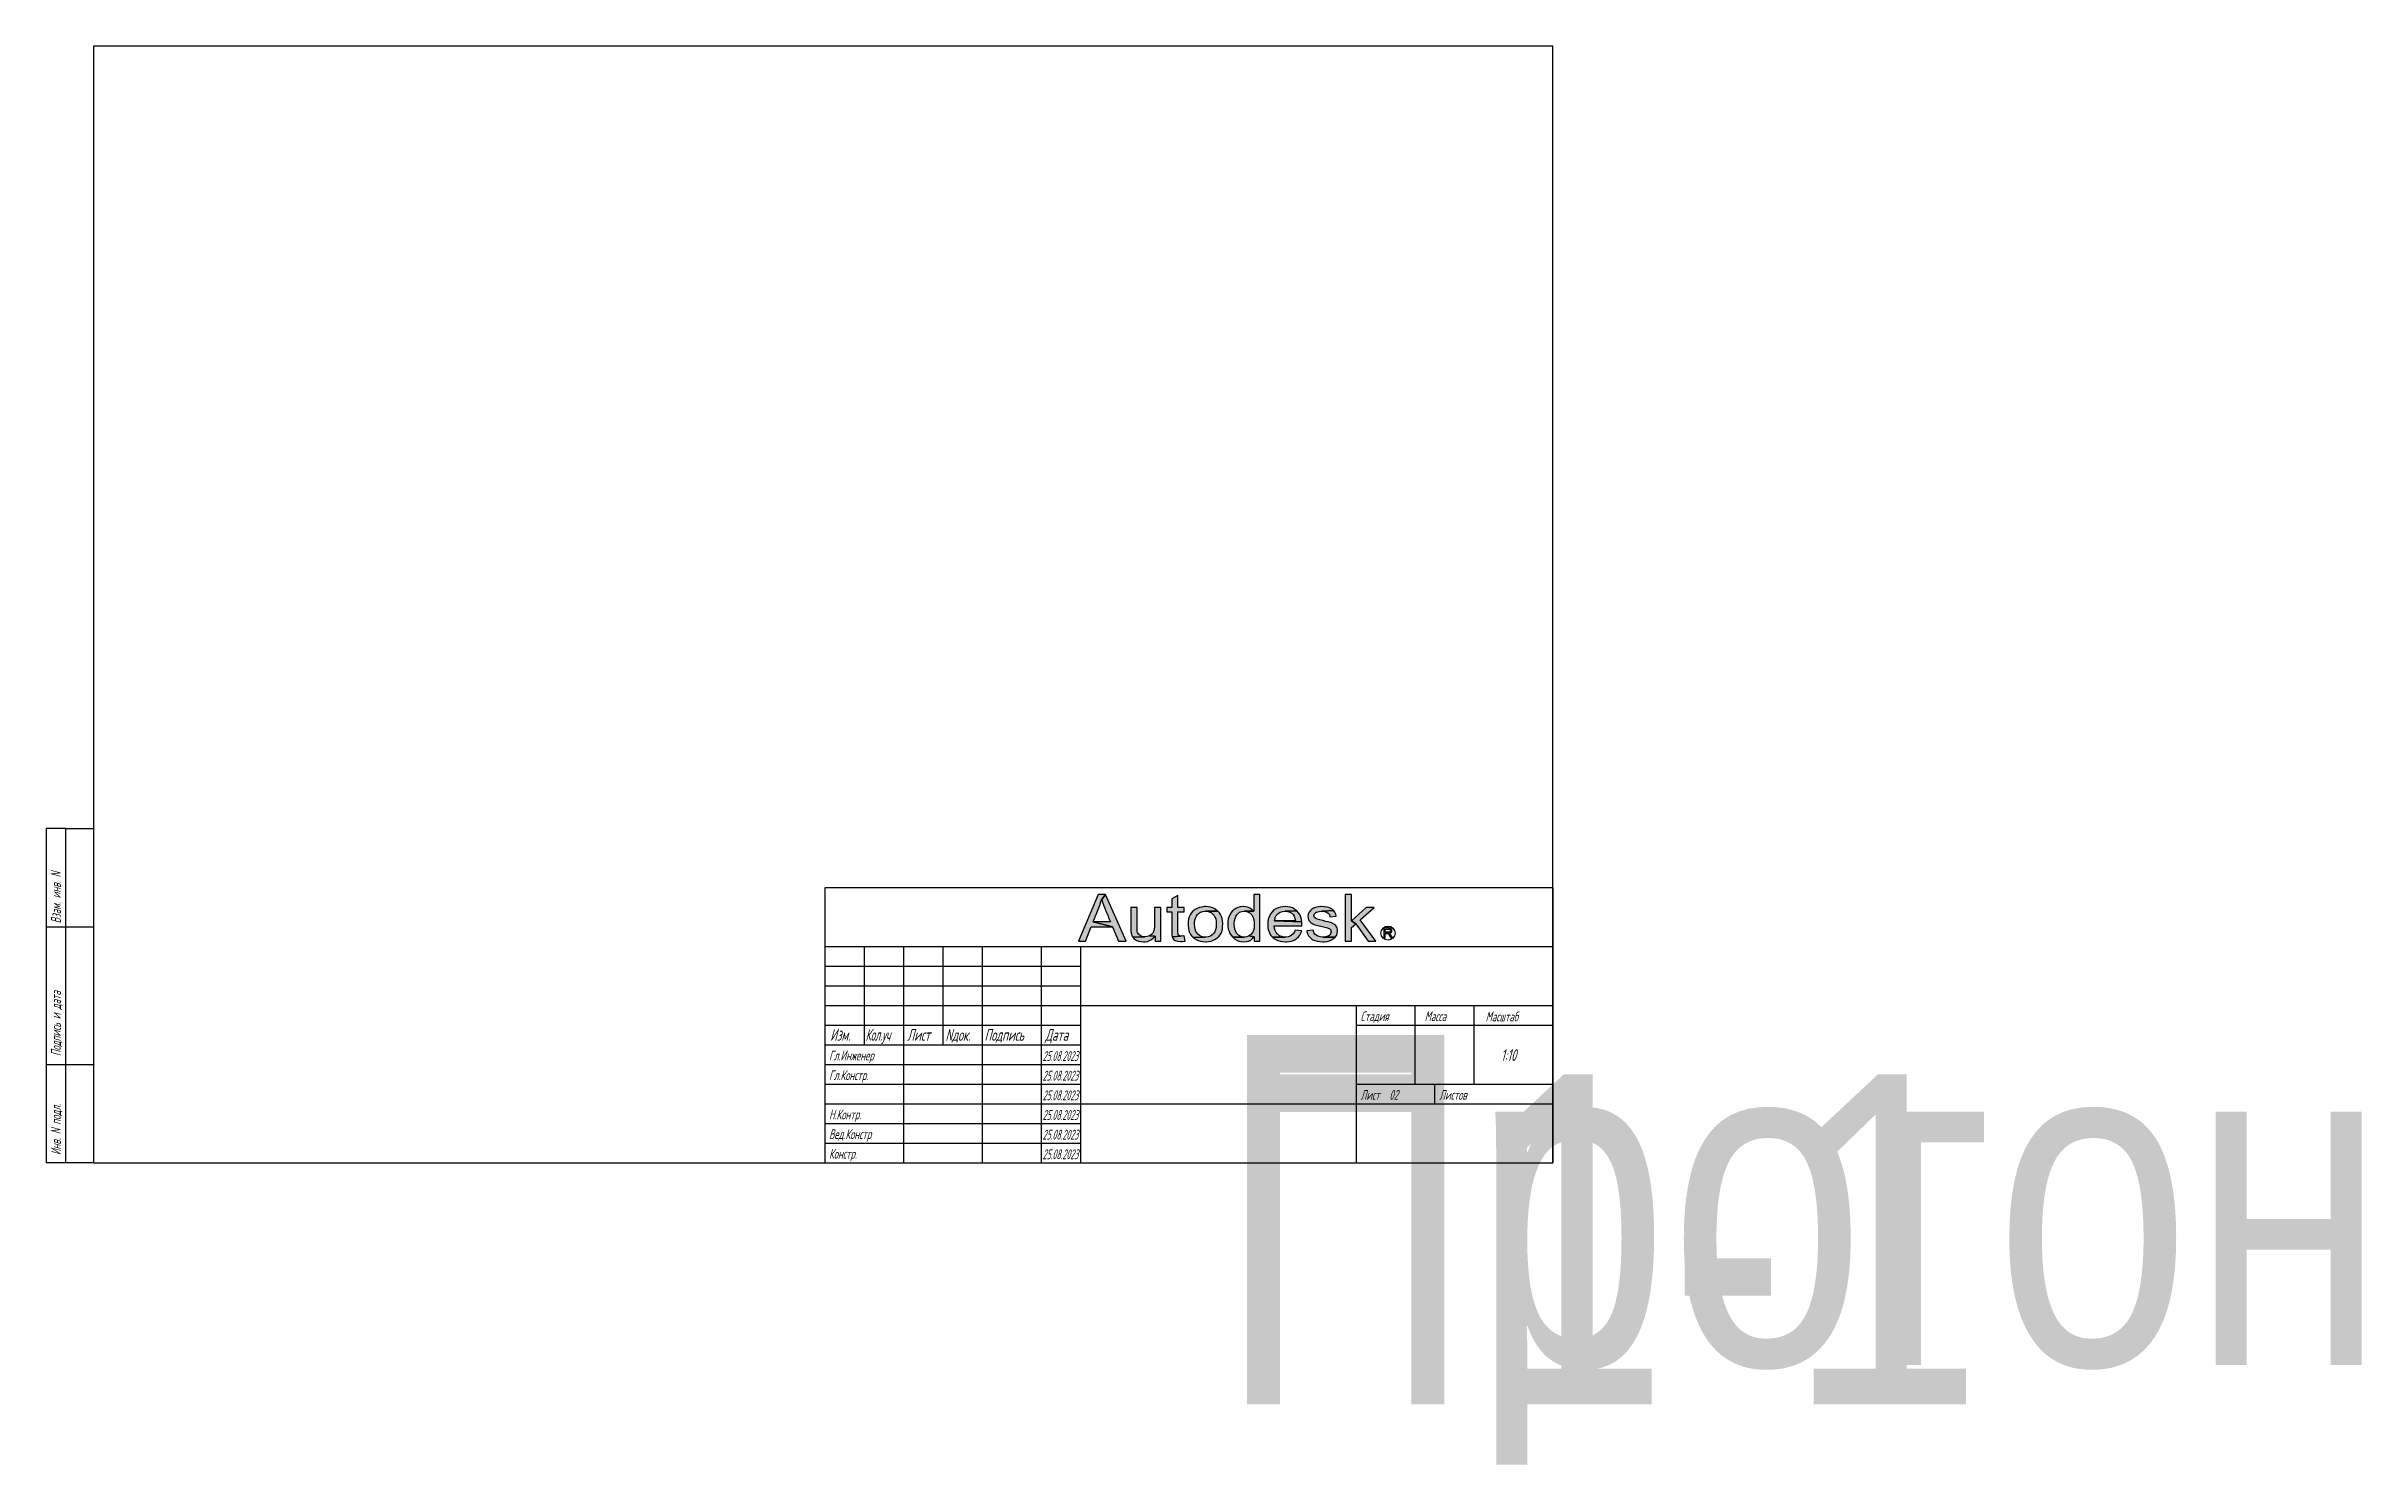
# Paper-space layout 'A3 Advance Steel' of a CAD drawing. Extents: x 0 to 589, y -77 to 284.
import ezdxf
from ezdxf.enums import TextEntityAlignment as Align

# ---------------------------------------------------------------- set-up
doc = ezdxf.new("R2018")
doc.units = 0
doc.layers.get('0').update_dxf_attribs({"linetype": 'CONTINUOUS'})
for name, color, linetype in [('1', 7, 'CONTINUOUS'), ('AUTODESK_LOGO', 7, 'CONTINUOUS'), ('Standard', 7, 'CONTINUOUS')]:
    doc.layers.add(name, color=color, linetype=linetype)
doc.styles.add('RUS_Standart', font='gost2304.shx', dxfattribs={"width": 0.8, "oblique": 15, "height": 2.5})
doc.styles.get("Standard").update_dxf_attribs({"font": 'txt.shx', "height": 2.5})

# ---------------------------------------------------------------- blocks, each defined once
blk = doc.blocks.new('Autodesk Logo')
at = {"layer": 'AUTODESK_LOGO'}
h = blk.add_hatch(color=256, dxfattribs=at)
h.dxf.hatch_style = 1
h.paths.add_polyline_path([(13.7, 23.6), (10, 23.6), (0, 0), (3.6, 0), (6.5, 7.2), (17.3, 7.2), (7.5, 9.7), (10.4, 16.8), (10.7, 17.7), (11.1, 18.8), (11.4, 20), (11.7, 21.2), (11.8, 21.2)])
h.paths.add_polyline_path([(13.7, 23.6), (11.8, 21.2), (12, 20.5), (12.4, 19.3), (12.7, 18.4), (12.8, 18.1), (13.1, 17.5), (13.4, 16.7), (13.8, 15.7), (14.3, 14.5), (14.9, 13.1), (15.5, 11.5), (16.3, 9.7), (7.5, 9.7), (17.3, 7.2), (20.4, 0), (24.3, 0)])
h.paths.add_polyline_path([(29.8, 17.1), (26.6, 17.1), (26.6, 6.5), (26.6, 6.1), (26.7, 4.8), (26.9, 3.7), (27.2, 2.7), (27.6, 2), (33.7, 2.1), (32.4, 2.3), (31.3, 2.8), (30.6, 3.4), (30.1, 4.4), (29.9, 5), (29.8, 6.2), (29.8, 7.6)])
h.paths.add_polyline_path([(41.9, 17.1), (38.7, 17.1), (38.7, 8), (38.7, 7.3), (38.5, 5.9), (38.2, 4.8), (37.7, 3.9), (37.1, 3.3), (36.1, 2.7), (39, 2.5), (39, 0), (41.9, 0)])
h.paths.add_polyline_path([(36.1, 2.7), (34.9, 2.3), (33.7, 2.1), (27.6, 2), (28.3, 1.1), (29.4, 0.4), (30.5, 0), (31.8, -0.3), (33.1, -0.4), (33.9, -0.4), (35.1, -0.2), (36.2, 0.2), (37.2, 0.8), (38.1, 1.6), (39, 2.5), (39, 2.5)])
h.paths.add_polyline_path([(138.8, 23.6), (135.6, 23.6), (135.6, 0), (138.8, 0), (138.8, 6.8), (141, 8.8), (138.8, 10.2)])
h.paths.add_polyline_path([(150.4, 17.1), (146.3, 17.1), (138.8, 10.2), (141, 8.8), (147.3, 0), (151.2, 0), (143.3, 10.8)])
h.paths.add_polyline_path([(123.6, 17.5), (123.2, 17.5), (121.9, 17.4), (120.6, 17.1), (119.5, 16.7), (118.5, 16.1), (118, 15.6), (117.3, 14.7), (116.8, 13.7), (116.7, 12.6), (116.8, 11.6), (117.2, 10.5), (118, 9.6), (118.3, 9.3), (119.1, 8.8), (120.2, 8.3), (121.6, 7.9), (123.2, 7.5), (124.6, 7.2), (125.9, 6.9), (126.7, 6.7), (126.9, 6.6), (128, 6), (128.1, 5.8), (128.5, 4.7), (128.2, 3.7), (127.4, 2.8), (126.8, 2.4), (125.6, 2.1), (124.2, 2), (130.5, 1.9), (131.2, 2.8), (131.6, 3.9), (131.8, 5), (131.7, 5.6), (131.5, 6.8), (130.9, 7.7), (130.8, 7.9), (129.8, 8.6), (128.6, 9.2), (128.1, 9.4), (127, 9.7), (125.7, 10), (124.2, 10.4), (122.7, 10.8), (121.5, 11.1), (120.7, 11.5), (120.1, 11.9), (119.7, 12.9), (120, 13.8), (120.9, 14.6), (121.2, 14.7), (122.4, 15), (123.8, 15.1), (129.7, 15.6), (128.8, 16.3), (128.6, 16.4), (127.6, 16.9), (126.4, 17.2), (125.1, 17.4)])
h.paths.add_polyline_path([(129.7, 15.6), (123.8, 15.1), (124.4, 15.1), (125.7, 14.9), (126.7, 14.4), (126.8, 14.3), (127.6, 13.5), (127.9, 12.3), (131.1, 12.7), (130.9, 13.6), (130.4, 14.6)], flags=17)
h.paths.add_polyline_path([(119.3, 5.5), (116.1, 5.1), (116.2, 4.9), (116.5, 3.6), (117, 2.6), (117.8, 1.7), (118.6, 1), (119.2, 0.6), (120.2, 0.2), (121.4, -0.1), (122.7, -0.3), (124.2, -0.4), (125.1, -0.4), (126.5, -0.2), (127.7, 0.1), (128.7, 0.6), (129.7, 1.2), (130.5, 1.9), (124.2, 2), (123, 2.1), (121.8, 2.4), (120.8, 2.9), (120.2, 3.4), (119.6, 4.3)])
h.paths.add_polyline_path([(105.1, 17.5), (103.9, 17.4), (102.7, 17.2), (101.5, 16.9), (100.4, 16.4), (99.4, 15.8), (98.6, 15), (98.5, 14.9), (97.8, 14), (97.3, 13.1), (96.8, 12), (96.5, 10.9), (96.3, 9.7), (96.3, 8.4), (96.3, 8.4), (96.3, 7), (96.5, 5.8), (96.9, 4.7), (97.3, 3.7), (97.9, 2.8), (98.7, 2), (105.3, 2), (104.6, 2), (103.4, 2.3), (102.3, 2.7), (101.3, 3.5), (101.2, 3.5), (100.6, 4.4), (100.1, 5.4), (99.7, 6.5), (99.5, 7.8), (113.6, 7.8), (113.6, 8.4), (113.5, 9.7), (99.7, 10.2), (99.8, 10.7), (100.1, 11.9), (100.6, 12.9), (101.4, 13.8), (101.6, 14), (102.6, 14.6), (103.8, 15), (105.1, 15.1), (111, 15.4), (110.1, 16.1), (109.1, 16.7), (108.8, 16.8), (107.6, 17.2), (106.4, 17.4)])
h.paths.add_polyline_path([(111, 15.4), (105.1, 15.1), (106.3, 15), (107.4, 14.6), (108.6, 14), (109.1, 13.5), (109.7, 12.6), (110.1, 11.5), (110.3, 10.2), (99.7, 10.2), (113.5, 9.7), (113.4, 11), (113.1, 12.1), (112.7, 13.1), (112.3, 13.9), (111.9, 14.4)], flags=17)
h.paths.add_polyline_path([(110.2, 5.5), (109.8, 4.6), (109.2, 3.6), (108.3, 2.9), (107.7, 2.5), (106.6, 2.1), (105.3, 2), (98.7, 2), (99.4, 1.3), (100.3, 0.7), (101.4, 0.2), (102.6, -0.1), (103.9, -0.3), (105.3, -0.4), (105.9, -0.4), (107.2, -0.3), (108.4, 0), (109.6, 0.5), (110.6, 1), (110.9, 1.2), (111.8, 2), (112.5, 2.9), (113.1, 4), (113.5, 5.1)])
h.paths.add_polyline_path([(92.3, 23.6), (89.1, 23.6), (89.1, 15.1), (89, 15.1), (84.3, 15.1), (85.1, 15.1), (86.3, 14.7), (87.3, 14.1), (88.1, 13.3), (88.3, 12.9), (88.8, 11.9), (89.1, 10.8), (89.3, 9.6), (89.4, 8.3), (89.4, 7.8), (89.3, 6.5), (89, 5.3), (88.5, 4.3), (87.9, 3.5), (87.7, 3.3), (86.7, 2.6), (89.3, 2.2), (89.3, 0), (92.3, 0)])
h.paths.add_polyline_path([(83.9, 17.5), (83.6, 17.5), (82.3, 17.4), (81.1, 17.1), (80, 16.6), (79, 15.9), (78.2, 15.1), (78.1, 15.1), (77.5, 14.2), (76.9, 13.3), (76.5, 12.2), (76.2, 11.1), (76, 9.9), (76, 8.5), (76, 7.3), (76.2, 6.1), (76.6, 5), (77, 3.9), (77.6, 3), (78.3, 2.1), (78.5, 1.9), (84.4, 2), (84.2, 2), (83, 2.2), (81.8, 2.7), (81.4, 3), (80.6, 3.9), (79.9, 5), (79.9, 5.1), (79.5, 6.1), (79.3, 7.2), (79.2, 8.5), (79.2, 8.9), (79.4, 10.2), (79.6, 11.4), (80, 12.4), (80.5, 13.3), (81, 13.8), (81.9, 14.6), (83, 15), (84.3, 15.1), (89, 15.1), (88.4, 15.9), (87.5, 16.6), (86.4, 17.1), (85.3, 17.4)])
h.paths.add_polyline_path([(86.7, 2.6), (85.6, 2.1), (84.4, 2), (78.5, 1.9), (79.5, 1), (80.5, 0.4), (81.6, 0), (82.8, -0.3), (84.1, -0.4), (84.1, -0.4), (85.4, -0.3), (86.6, 0), (87.6, 0.5), (88.5, 1.2), (89.2, 2.2), (89.3, 2.2)])
h.paths.add_polyline_path([(64.6, 17.5), (64, 17.5), (62.7, 17.3), (61.5, 17), (60.3, 16.6), (59.3, 16), (58.3, 15.3), (58, 15), (57.3, 14.2), (56.8, 13.3), (56.3, 12.3), (56, 11.2), (55.8, 9.9), (55.8, 8.5), (55.8, 7.9), (55.9, 6.5), (56.1, 5.3), (56.5, 4.3), (57, 3.3), (57.6, 2.5), (58.4, 1.7), (64.6, 2), (63.8, 2), (62.6, 2.3), (61.6, 2.8), (60.6, 3.6), (60.3, 4), (59.7, 4.9), (59.3, 6), (59.1, 7.2), (59, 8.5), (59, 9.3), (59.2, 10.6), (59.5, 11.7), (60, 12.7), (60.6, 13.5), (61.1, 14), (62.1, 14.6), (63.3, 15), (64.6, 15.1), (70.9, 15.2), (70.4, 15.6), (69.4, 16.3), (68.3, 16.8), (67.2, 17.2), (65.9, 17.4)])
h.paths.add_polyline_path([(70.9, 15.2), (64.6, 15.1), (65.3, 15.1), (66.5, 14.8), (67.6, 14.3), (68.5, 13.5), (68.9, 13.1), (69.4, 12.2), (69.8, 11.2), (70.1, 10), (70.1, 8.7), (70.1, 8.2), (70, 6.9), (69.7, 5.7), (69.3, 4.7), (68.7, 3.8), (68, 3.1), (67.1, 2.5), (65.9, 2.1), (64.6, 2), (58.4, 1.7), (58.7, 1.5), (59.8, 0.8), (60.9, 0.3), (62, -0.1), (63.3, -0.3), (64.6, -0.4), (64.9, -0.4), (66.2, -0.3), (67.4, 0), (68.5, 0.4), (69.6, 1), (70.7, 1.7), (71.3, 2.2), (71.9, 3), (72.5, 3.9), (72.9, 4.9), (73.2, 6.1), (73.3, 7.4), (73.4, 8.8), (73.4, 8.9), (73.3, 10.2), (73.1, 11.4), (72.8, 12.5), (72.3, 13.5), (71.7, 14.4)])
h.paths.add_polyline_path([(50.5, 23.1), (47.4, 21.4), (47.4, 17.1), (45, 17.1), (45, 14.9), (47.4, 14.9), (47.4, 5), (47.4, 4.4), (47.4, 3.1), (47.6, 2.1), (52.3, 2.5), (51.7, 2.5), (50.8, 3), (50.7, 3.5), (50.5, 4.9), (50.5, 14.9), (53.7, 14.9), (53.7, 17.1), (50.5, 17.1)])
h.paths.add_polyline_path([(53.7, 2.6), (53.6, 2.6), (52.3, 2.5), (47.6, 2.1), (47.9, 1.3), (48.7, 0.5), (49.2, 0.2), (50.3, -0.1), (51.8, -0.2), (52.8, -0.2), (54.2, 0)])
h.paths.add_polyline_path([(157.5, 6.7), (155.3, 6.7), (155.3, 1.6), (155.9, 1.6), (155.9, 3.9), (156.7, 3.9), (157.9, 3.9), (158.3, 4), (158.7, 4.2), (159, 4.4), (155.9, 4.5), (155.9, 6.1), (157.6, 6.1), (158.9, 6.3), (158.6, 6.6), (158.4, 6.6), (158, 6.7)])
h.paths.add_polyline_path([(158.9, 6.3), (157.6, 6.1), (157.6, 6.1), (158.1, 6.1), (158.4, 5.9), (158.5, 5.7), (158.7, 5.3), (158.6, 5.3), (158.5, 4.8), (158.5, 4.8), (158.1, 4.5), (157.9, 4.5), (157.4, 4.5), (155.9, 4.5), (159, 4.4), (159.1, 4.5), (159.3, 4.9), (159.3, 5.3), (159.3, 5.7), (159.1, 6.1)])
h.paths.add_polyline_path([(157.9, 3.9), (156.7, 3.9), (157.1, 3.8), (157.4, 3.7), (157.4, 3.7), (157.8, 3.4), (158, 3.1), (158.2, 2.7), (158.9, 1.6), (159.8, 1.6), (158.9, 3), (158.9, 3), (158.6, 3.4), (158.3, 3.7), (158.3, 3.7)])
for points in [[(13.7, 23.6), (10, 23.6), (0, 0), (3.6, 0), (6.5, 7.2), (17.3, 7.2), (7.5, 9.7), (10.4, 16.8), (10.7, 17.7), (11.1, 18.8), (11.4, 20), (11.7, 21.2), (11.8, 21.2)], [(13.7, 23.6), (11.8, 21.2), (12, 20.5), (12.4, 19.3), (12.7, 18.4), (12.8, 18.1), (13.1, 17.5), (13.4, 16.7), (13.8, 15.7), (14.3, 14.5), (14.9, 13.1), (15.5, 11.5), (16.3, 9.7), (7.5, 9.7), (17.3, 7.2), (20.4, 0), (24.3, 0)], [(92.3, 23.6), (89.1, 23.6), (89.1, 15.1), (89, 15.1), (84.3, 15.1), (85.1, 15.1), (86.3, 14.7), (87.3, 14.1), (88.1, 13.3), (88.3, 12.9), (88.8, 11.9), (89.1, 10.8), (89.3, 9.6), (89.4, 8.3), (89.4, 7.8), (89.3, 6.5), (89, 5.3), (88.5, 4.3), (87.9, 3.5), (87.7, 3.3), (86.7, 2.6), (89.3, 2.2), (89.3, 0), (92.3, 0)], [(138.8, 23.6), (135.6, 23.6), (135.6, 0), (138.8, 0), (138.8, 6.8), (141, 8.8), (138.8, 10.2)], [(29.8, 17.1), (26.6, 17.1), (26.6, 6.5), (26.6, 6.1), (26.7, 4.8), (26.9, 3.7), (27.2, 2.7), (27.6, 2), (33.7, 2.1), (32.4, 2.3), (31.3, 2.8), (30.6, 3.4), (30.1, 4.4), (29.9, 5), (29.8, 6.2), (29.8, 7.6)], [(41.9, 17.1), (38.7, 17.1), (38.7, 8), (38.7, 7.3), (38.5, 5.9), (38.2, 4.8), (37.7, 3.9), (37.1, 3.3), (36.1, 2.7), (39, 2.5), (39, 0), (41.9, 0)], [(50.5, 23.1), (47.4, 21.4), (47.4, 17.1), (45, 17.1), (45, 14.9), (47.4, 14.9), (47.4, 5), (47.4, 4.4), (47.4, 3.1), (47.6, 2.1), (52.3, 2.5), (51.7, 2.5), (50.8, 3), (50.7, 3.5), (50.5, 4.9), (50.5, 14.9), (53.7, 14.9), (53.7, 17.1), (50.5, 17.1)], [(64.6, 17.5), (64, 17.5), (62.7, 17.3), (61.5, 17), (60.3, 16.6), (59.3, 16), (58.3, 15.3), (58, 15), (57.3, 14.2), (56.8, 13.3), (56.3, 12.3), (56, 11.2), (55.8, 9.9), (55.8, 8.5), (55.8, 7.9), (55.9, 6.5), (56.1, 5.3), (56.5, 4.3), (57, 3.3), (57.6, 2.5), (58.4, 1.7), (64.6, 2), (63.8, 2), (62.6, 2.3), (61.6, 2.8), (60.6, 3.6), (60.3, 4), (59.7, 4.9), (59.3, 6), (59.1, 7.2), (59, 8.5), (59, 9.3), (59.2, 10.6), (59.5, 11.7), (60, 12.7), (60.6, 13.5), (61.1, 14), (62.1, 14.6), (63.3, 15), (64.6, 15.1), (70.9, 15.2), (70.4, 15.6), (69.4, 16.3), (68.3, 16.8), (67.2, 17.2), (65.9, 17.4)], [(70.9, 15.2), (64.6, 15.1), (65.3, 15.1), (66.5, 14.8), (67.6, 14.3), (68.5, 13.5), (68.9, 13.1), (69.4, 12.2), (69.8, 11.2), (70.1, 10), (70.1, 8.7), (70.1, 8.2), (70, 6.9), (69.7, 5.7), (69.3, 4.7), (68.7, 3.8), (68, 3.1), (67.1, 2.5), (65.9, 2.1), (64.6, 2), (58.4, 1.7), (58.7, 1.5), (59.8, 0.8), (60.9, 0.3), (62, -0.1), (63.3, -0.3), (64.6, -0.4), (64.9, -0.4), (66.2, -0.3), (67.4, 0), (68.5, 0.4), (69.6, 1), (70.7, 1.7), (71.3, 2.2), (71.9, 3), (72.5, 3.9), (72.9, 4.9), (73.2, 6.1), (73.3, 7.4), (73.4, 8.8), (73.4, 8.9), (73.3, 10.2), (73.1, 11.4), (72.8, 12.5), (72.3, 13.5), (71.7, 14.4)], [(83.9, 17.5), (83.6, 17.5), (82.3, 17.4), (81.1, 17.1), (80, 16.6), (79, 15.9), (78.2, 15.1), (78.1, 15.1), (77.5, 14.2), (76.9, 13.3), (76.5, 12.2), (76.2, 11.1), (76, 9.9), (76, 8.5), (76, 7.3), (76.2, 6.1), (76.6, 5), (77, 3.9), (77.6, 3), (78.3, 2.1), (78.5, 1.9), (84.4, 2), (84.2, 2), (83, 2.2), (81.8, 2.7), (81.4, 3), (80.6, 3.9), (79.9, 5), (79.9, 5.1), (79.5, 6.1), (79.3, 7.2), (79.2, 8.5), (79.2, 8.9), (79.4, 10.2), (79.6, 11.4), (80, 12.4), (80.5, 13.3), (81, 13.8), (81.9, 14.6), (83, 15), (84.3, 15.1), (89, 15.1), (88.4, 15.9), (87.5, 16.6), (86.4, 17.1), (85.3, 17.4)], [(105.1, 17.5), (103.9, 17.4), (102.7, 17.2), (101.5, 16.9), (100.4, 16.4), (99.4, 15.8), (98.6, 15), (98.5, 14.9), (97.8, 14), (97.3, 13.1), (96.8, 12), (96.5, 10.9), (96.3, 9.7), (96.3, 8.4), (96.3, 8.4), (96.3, 7), (96.5, 5.8), (96.9, 4.7), (97.3, 3.7), (97.9, 2.8), (98.7, 2), (105.3, 2), (104.6, 2), (103.4, 2.3), (102.3, 2.7), (101.3, 3.5), (101.2, 3.5), (100.6, 4.4), (100.1, 5.4), (99.7, 6.5), (99.5, 7.8), (113.6, 7.8), (113.6, 8.4), (113.5, 9.7), (99.7, 10.2), (99.8, 10.7), (100.1, 11.9), (100.6, 12.9), (101.4, 13.8), (101.6, 14), (102.6, 14.6), (103.8, 15), (105.1, 15.1), (111, 15.4), (110.1, 16.1), (109.1, 16.7), (108.8, 16.8), (107.6, 17.2), (106.4, 17.4)], [(111, 15.4), (105.1, 15.1), (106.3, 15), (107.4, 14.6), (108.6, 14), (109.1, 13.5), (109.7, 12.6), (110.1, 11.5), (110.3, 10.2), (99.7, 10.2), (113.5, 9.7), (113.4, 11), (113.1, 12.1), (112.7, 13.1), (112.3, 13.9), (111.9, 14.4)], [(123.6, 17.5), (123.2, 17.5), (121.9, 17.4), (120.6, 17.1), (119.5, 16.7), (118.5, 16.1), (118, 15.6), (117.3, 14.7), (116.8, 13.7), (116.7, 12.6), (116.8, 11.6), (117.2, 10.5), (118, 9.6), (118.3, 9.3), (119.1, 8.8), (120.2, 8.3), (121.6, 7.9), (123.2, 7.5), (124.6, 7.2), (125.9, 6.9), (126.7, 6.7), (126.9, 6.6), (128, 6), (128.1, 5.8), (128.5, 4.7), (128.2, 3.7), (127.4, 2.8), (126.8, 2.4), (125.6, 2.1), (124.2, 2), (130.5, 1.9), (131.2, 2.8), (131.6, 3.9), (131.8, 5), (131.7, 5.6), (131.5, 6.8), (130.9, 7.7), (130.8, 7.9), (129.8, 8.6), (128.6, 9.2), (128.1, 9.4), (127, 9.7), (125.7, 10), (124.2, 10.4), (122.7, 10.8), (121.5, 11.1), (120.7, 11.5), (120.1, 11.9), (119.7, 12.9), (120, 13.8), (120.9, 14.6), (121.2, 14.7), (122.4, 15), (123.8, 15.1), (129.7, 15.6), (128.8, 16.3), (128.6, 16.4), (127.6, 16.9), (126.4, 17.2), (125.1, 17.4)], [(129.7, 15.6), (123.8, 15.1), (124.4, 15.1), (125.7, 14.9), (126.7, 14.4), (126.8, 14.3), (127.6, 13.5), (127.9, 12.3), (131.1, 12.7), (130.9, 13.6), (130.4, 14.6)], [(150.4, 17.1), (146.3, 17.1), (138.8, 10.2), (141, 8.8), (147.3, 0), (151.2, 0), (143.3, 10.8)], [(36.1, 2.7), (34.9, 2.3), (33.7, 2.1), (27.6, 2), (28.3, 1.1), (29.4, 0.4), (30.5, 0), (31.8, -0.3), (33.1, -0.4), (33.9, -0.4), (35.1, -0.2), (36.2, 0.2), (37.2, 0.8), (38.1, 1.6), (39, 2.5), (39, 2.5)], [(53.7, 2.6), (53.6, 2.6), (52.3, 2.5), (47.6, 2.1), (47.9, 1.3), (48.7, 0.5), (49.2, 0.2), (50.3, -0.1), (51.8, -0.2), (52.8, -0.2), (54.2, 0)], [(86.7, 2.6), (85.6, 2.1), (84.4, 2), (78.5, 1.9), (79.5, 1), (80.5, 0.4), (81.6, 0), (82.8, -0.3), (84.1, -0.4), (84.1, -0.4), (85.4, -0.3), (86.6, 0), (87.6, 0.5), (88.5, 1.2), (89.2, 2.2), (89.3, 2.2)], [(110.2, 5.5), (109.8, 4.6), (109.2, 3.6), (108.3, 2.9), (107.7, 2.5), (106.6, 2.1), (105.3, 2), (98.7, 2), (99.4, 1.3), (100.3, 0.7), (101.4, 0.2), (102.6, -0.1), (103.9, -0.3), (105.3, -0.4), (105.9, -0.4), (107.2, -0.3), (108.4, 0), (109.6, 0.5), (110.6, 1), (110.9, 1.2), (111.8, 2), (112.5, 2.9), (113.1, 4), (113.5, 5.1)], [(119.3, 5.5), (116.1, 5.1), (116.2, 4.9), (116.5, 3.6), (117, 2.6), (117.8, 1.7), (118.6, 1), (119.2, 0.6), (120.2, 0.2), (121.4, -0.1), (122.7, -0.3), (124.2, -0.4), (125.1, -0.4), (126.5, -0.2), (127.7, 0.1), (128.7, 0.6), (129.7, 1.2), (130.5, 1.9), (124.2, 2), (123, 2.1), (121.8, 2.4), (120.8, 2.9), (120.2, 3.4), (119.6, 4.3)], [(157.5, 6.7), (155.3, 6.7), (155.3, 1.6), (155.9, 1.6), (155.9, 3.9), (156.7, 3.9), (157.9, 3.9), (158.3, 4), (158.7, 4.2), (159, 4.4), (155.9, 4.5), (155.9, 6.1), (157.6, 6.1), (158.9, 6.3), (158.6, 6.6), (158.4, 6.6), (158, 6.7)], [(158.9, 6.3), (157.6, 6.1), (157.6, 6.1), (158.1, 6.1), (158.4, 5.9), (158.5, 5.7), (158.7, 5.3), (158.6, 5.3), (158.5, 4.8), (158.5, 4.8), (158.1, 4.5), (157.9, 4.5), (157.4, 4.5), (155.9, 4.5), (159, 4.4), (159.1, 4.5), (159.3, 4.9), (159.3, 5.3), (159.3, 5.7), (159.1, 6.1)], [(157.9, 3.9), (156.7, 3.9), (157.1, 3.8), (157.4, 3.7), (157.4, 3.7), (157.8, 3.4), (158, 3.1), (158.2, 2.7), (158.9, 1.6), (159.8, 1.6), (158.9, 3), (158.9, 3), (158.6, 3.4), (158.3, 3.7), (158.3, 3.7)]]:
    blk.add_lwpolyline(points, close=True, dxfattribs=at)
blk.add_circle((157.4, 4), 3.59, dxfattribs=at)
blk = doc.blocks.new('HYPERSTEELPAGEHEADER')
at = {"color": 5}
for p, q in [((-185, 0), (-185, 70)), ((-185, 70), (0, 70)), ((0, 70), (0, 0)), ((-185, 55), (0, 55)), ((-175, 30), (-175, 55)), ((-165, 0), (-165, 55)), ((-155, 30), (-155, 55)), ((-145, 0), (-145, 55)), ((-130, 0), (-130, 55)), ((-120, 0), (-120, 55)), ((-120, 40), (0, 40)), ((-50, 40), (-50, 0)), ((-35, 20), (-35, 40)), ((-20, 20), (-20, 40)), ((-185, 35), (-120, 35)), ((-185, 30), (-120, 30)), ((-50, 35), (0, 35)), ((-50, 20), (0, 20)), ((-120, 15), (0, 15)), ((-185, 0), (0, 0))]:
    blk.add_line(p, q, dxfattribs=at)
for p, q in [((-185, 50), (-120, 50)), ((-185, 45), (-120, 45)), ((-185, 40), (-120, 40)), ((-185, 25), (-120, 25)), ((-185, 20), (-120, 20)), ((-185, 15), (-120, 15)), ((-185, 10), (-120, 10)), ((-185, 5), (-120, 5))]:
    blk.add_line(p, q)
at = {"layer": 'Standard', "color": 5}
blk.add_line((-30, 15), (-30, 20), dxfattribs=at)
at = {"xscale": 0.5, "yscale": 0.5, "zscale": 0.5}
blk.add_blockref('Autodesk Logo', (-120.57, 56.39), dxfattribs=at)
at = {"style": 'RUS_Standart', "oblique": 15}
for s, height, width, p in [('Стадия', 2.5, 0.8, (-48.85, 36)), ('Масса', 2.5, 0.8, (-32.56, 36)), ('Масштаб', 2.5, 0.8, (-17.07, 35.92)), ('Изм.', 3, 0.8, (-183.7, 31.01)), ('Кол.уч', 3, 0.7, (-174.71, 31.02)), ('Лист', 3, 0.8, (-164.13, 31.01)), ('Nдок.', 3, 0.8, (-154.39, 31)), ('Подпись', 3, 0.8, (-144.47, 31.01)), ('Дата', 3, 0.8, (-129.04, 31)), ('Лист', 2.5, 0.8, (-48.85, 16)), ('Листов', 2.5, 0.8, (-28.85, 16))]:
    blk.add_text(s, height=height, dxfattribs=dict(at, width=width)).set_placement(p)
at = {"lineweight": 30, "oblique": 15, "width": 0.8, "flags": 104}
for tag, p in [('USERPROJATTR1', (-185, 105)), ('USERPROJATTR2', (-185, 97)), ('USERPROJATTR3', (-185, 89)), ('USERATTR1', (-185, 81)), ('USERATTR2', (-185, 76)), ('USERATTR3', (-185, 71))]:
    blk.add_attdef(tag, text='', height=2.8, dxfattribs=at).set_placement(p, align=Align.BOTTOM_LEFT)
for tag, p in [('PROJECT_NO', (-60, 47.5)), ('ROLE', (-85, 32.5)), ('POS_NUM', (-85, 22.5)), ('PHASE', (-43.23, 27.5)), ('МАССА', (-27.5, 27.5)), ('PROJECT', (-85, 7.5)), ('CLIENT', (-25, 7.5))]:
    blk.add_attdef(tag, text='', height=3, dxfattribs=at).set_placement(p, align=Align.MIDDLE_CENTER)
at = {"layer": '1', "style": 'RUS_Standart', "oblique": 15}
for tag, p, width in [('REVISION_INDEX', (-184, 36.5), 0.6), ('REVISION_AUTHOR', (-144, 36.5), 0.6), ('ДОЛЖНОСТЬ1', (-184, 26), 0.8), ('CONTRACTOR', (-164, 26), 0.8), ('ДОЛЖНОСТЬ2', (-184, 21), 0.8), ('ДОЛЖНОСТЬ3', (-184, 16), 0.8), ('ФАМИЛИЯ2', (-164, 21), 0.8), ('ФАМИЛИЯ3', (-164, 16), 0.8), ('DRAWING_NO', (-41.52, 16), 0.8), ('ЛИСТОВ', (-18.91, 16), 0.8), ('ДОЛЖНОСТЬ4', (-184, 11), 0.8), ('ФАМИЛИЯ4', (-164, 11), 0.8), ('ДОЛЖНОСТЬ5', (-184, 6), 0.8), ('DESIGNER', (-164, 6), 0.8), ('ДОЛЖНОСТЬ6', (-184, 1), 0.8), ('DETAILER', (-164, 1), 0.8)]:
    blk.add_attdef(tag, p, '', height=2.5, dxfattribs=dict(at, width=width))
for tag, height, width, p in [('REVISION_DATE', 2.5, 0.6, (-125.17, 36.38)), ('DATE_DRAW', 2.5, 0.6, (-125.17, 25.88)), ('SCALE', 3, 0.8, (-11.21, 25.88)), ('DATE_DRAW', 2.5, 0.6, (-125.17, 20.88)), ('DATE_DRAW', 2.5, 0.6, (-125.17, 15.88)), ('DATE_DRAW', 2.5, 0.6, (-125.17, 10.88)), ('DATE_DRAW', 2.5, 0.6, (-125.17, 5.88)), ('DATE_DRAW', 2.5, 0.6, (-125.17, 0.88))]:
    blk.add_attdef(tag, text='', height=height, dxfattribs=dict(at, width=width)).set_placement(p, align=Align.CENTER)
blk = doc.blocks.new('HYPERSTEELPAGEFRAME')
at = {"color": 5}
for p, q in [((383, 284), (12, 284)), ((12, 284), (12, 0)), ((383, 0), (383, 284)), ((5, 85), (0, 85)), ((0, 85), (0, 0)), ((5, 60), (5, 85)), ((5, 85), (12, 85)), ((12, 85), (12, 0)), ((0, 60), (12, 60)), ((5, 25), (5, 60)), ((0, 25), (12, 25)), ((5, 0), (5, 25)), ((12, 0), (0, 0)), ((12, 0), (383, 0))]:
    blk.add_line(p, q, dxfattribs=at)
at = {"style": 'RUS_Standart', "oblique": 15, "width": 0.8}
for s, p in [('Взам. инв. N', (3.7, 60.88)), ('Подпись и дата', (3.7, 27.11)), ('Инв. N подл.', (3.7, 1.96))]:
    blk.add_text(s, height=2.5, rotation=90, dxfattribs=at).set_placement(p)

psp = doc.layouts.new('A3 Advance Steel')

# ---------------------------------------------------------------- block references
psp.add_blockref('HYPERSTEELPAGEFRAME', (0, 0))
ref = psp.add_blockref('HYPERSTEELPAGEHEADER', (383, 0))
lines = psp.add_mtext('\\W0.8000;', dxfattribs={"insert": (198, 105), "char_height": 184.171, "attachment_point": 1})
ref.add_attrib('USERPROJATTR1', '', (198, 105), dxfattribs={"flags": 104}).embed_mtext(lines)
lines = psp.add_mtext('\\W0.8000;', dxfattribs={"insert": (198, 97), "char_height": 182.979, "attachment_point": 1})
ref.add_attrib('USERPROJATTR2', '', (198, 97), dxfattribs={"flags": 104}).embed_mtext(lines)
lines = psp.add_mtext('\\W0.8000;', dxfattribs={"insert": (198, 89), "char_height": 184.022, "attachment_point": 1})
ref.add_attrib('USERPROJATTR3', '', (198, 89), dxfattribs={"flags": 104}).embed_mtext(lines)
lines = psp.add_mtext('\\W0.8000;', dxfattribs={"insert": (198, 81), "char_height": 183.724, "attachment_point": 1})
ref.add_attrib('USERATTR1', '', (198, 81), dxfattribs={"flags": 104}).embed_mtext(lines)
lines = psp.add_mtext('\\W0.8000;', dxfattribs={"insert": (198, 76), "char_height": 183.575, "attachment_point": 1})
ref.add_attrib('USERATTR2', '', (198, 76), dxfattribs={"flags": 104}).embed_mtext(lines)
lines = psp.add_mtext('\\W0.8000;', dxfattribs={"insert": (198, 71), "char_height": 184.171, "attachment_point": 1})
ref.add_attrib('USERATTR3', '', (198, 71), dxfattribs={"flags": 104}).embed_mtext(lines)
lines = psp.add_mtext('\\W0.8000;', dxfattribs={"insert": (317.03, 47.5), "char_height": 132.064, "attachment_point": 1})
ref.add_attrib('PROJECT_NO', '', (317.03, 47.5), dxfattribs={"flags": 104}).embed_mtext(lines)
lines = psp.add_mtext('\\W0.8000;', dxfattribs={"insert": (298, 7.5), "char_height": 84, "attachment_point": 1})
ref.add_attrib('PROJECT', '', (298, 7.5), dxfattribs={"flags": 104}).embed_mtext(lines)
lines = psp.add_mtext('\\W0.8000;', dxfattribs={"insert": (354.72, 7.5), "char_height": 53.44, "attachment_point": 1})
ref.add_attrib('CLIENT', '', (354.72, 7.5), dxfattribs={"flags": 104}).embed_mtext(lines)
lines = psp.add_mtext('\\W0.8000;Прогон', dxfattribs={"insert": (298, 32.5), "char_height": 84, "attachment_point": 1})
ref.add_attrib('ROLE', '', (298, 32.5), dxfattribs={"flags": 104}).embed_mtext(lines)
lines = psp.add_mtext('\\W0.8000;П1-1', dxfattribs={"insert": (298, 22.5), "char_height": 84, "attachment_point": 1})
ref.add_attrib('POS_NUM', '', (298, 22.5), dxfattribs={"flags": 104}).embed_mtext(lines)
ref.add_attrib('ДОЛЖНОСТЬ1', 'Гл.Инженер', (199, 26), dxfattribs={"layer": '1', "height": 2.5, "style": 'RUS_Standart', "oblique": 15, "width": 0.8})
ref.add_attrib('ДОЛЖНОСТЬ2', 'Гл.Констр.', (199, 21), dxfattribs={"layer": '1', "height": 2.5, "style": 'RUS_Standart', "oblique": 15, "width": 0.8})
ref.add_attrib('ДОЛЖНОСТЬ4', 'Н.Контр.', (199, 11), dxfattribs={"layer": '1', "height": 2.5, "style": 'RUS_Standart', "oblique": 15, "width": 0.8})
ref.add_attrib('ДОЛЖНОСТЬ5', 'Вед.Констр', (199, 6), dxfattribs={"layer": '1', "height": 2.5, "style": 'RUS_Standart', "oblique": 15, "width": 0.8})
ref.add_attrib('ДОЛЖНОСТЬ6', 'Констр.', (199, 1), dxfattribs={"layer": '1', "height": 2.5, "style": 'RUS_Standart', "oblique": 15, "width": 0.8})
lines = psp.add_mtext('\\W0.8000;', dxfattribs={"insert": (339.77, 27.5), "char_height": 18, "attachment_point": 1})
ref.add_attrib('PHASE', '', (339.77, 27.5), dxfattribs={"flags": 104}).embed_mtext(lines)
lines = psp.add_mtext('\\W0.8000;', dxfattribs={"insert": (355.5, 27.5), "char_height": 18, "attachment_point": 1})
ref.add_attrib('МАССА', '', (355.5, 27.5), dxfattribs={"flags": 104}).embed_mtext(lines)
ref.add_attrib('SCALE', '1:10', dxfattribs={"layer": '1', "height": 3, "style": 'RUS_Standart', "oblique": 15, "width": 0.8}).set_placement((371.79, 25.88), align=Align.CENTER)
ref.add_attrib('DRAWING_NO', '02', (341.48, 16), dxfattribs={"layer": '1', "height": 2.5, "style": 'RUS_Standart', "oblique": 15, "width": 0.8})
ref.add_attrib('DATE_DRAW', '25.08.2023', dxfattribs={"layer": '1', "height": 2.5, "style": 'RUS_Standart', "oblique": 15, "width": 0.6}).set_placement((257.83, 0.88), align=Align.CENTER)
ref.add_attrib('DATE_DRAW', '25.08.2023', dxfattribs={"layer": '1', "height": 2.5, "style": 'RUS_Standart', "oblique": 15, "width": 0.6}).set_placement((257.83, 5.88), align=Align.CENTER)
ref.add_attrib('DATE_DRAW', '25.08.2023', dxfattribs={"layer": '1', "height": 2.5, "style": 'RUS_Standart', "oblique": 15, "width": 0.6}).set_placement((257.83, 10.88), align=Align.CENTER)
ref.add_attrib('DATE_DRAW', '25.08.2023', dxfattribs={"layer": '1', "height": 2.5, "style": 'RUS_Standart', "oblique": 15, "width": 0.6}).set_placement((257.83, 15.88), align=Align.CENTER)
ref.add_attrib('DATE_DRAW', '25.08.2023', dxfattribs={"layer": '1', "height": 2.5, "style": 'RUS_Standart', "oblique": 15, "width": 0.6}).set_placement((257.83, 20.88), align=Align.CENTER)
ref.add_attrib('DATE_DRAW', '25.08.2023', dxfattribs={"layer": '1', "height": 2.5, "style": 'RUS_Standart', "oblique": 15, "width": 0.6}).set_placement((257.83, 25.88), align=Align.CENTER)

doc.saveas('drawing.dxf')
